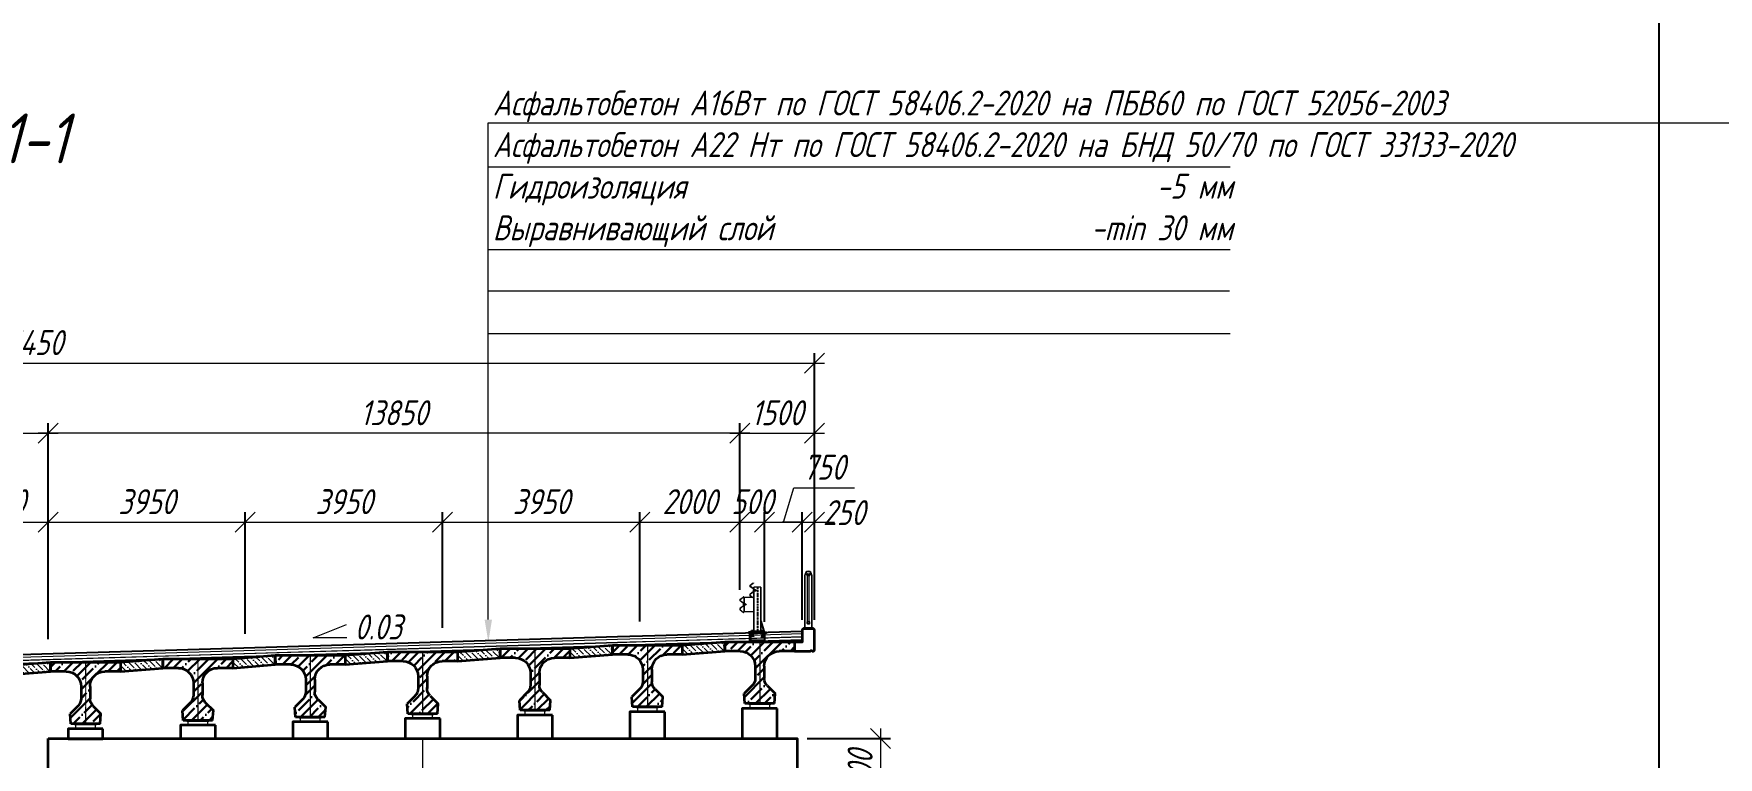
# Model space of a CAD drawing. Header units: millimetres. Extents: x 1864 to 10174863, y -4887456 to 5366151.
# Drawn here: x 7105352 to 7139085, y 38896 to 53390 of the extents above; entities that cross this region are included whole.
import ezdxf
from ezdxf import colors
from ezdxf.entities.mleader import LeaderData, LeaderLine
from ezdxf.math import Vec2, Vec3

# ---------------------------------------------------------------- set-up
doc = ezdxf.new("R2010")
doc.units = ezdxf.units.MM
for name, pattern in [('ACAD_ISO02W100', [15, 12, -3]), ('ACAD_ISO10W100', [18.5, 12, -3, 0.5, -3]), ('осевая', [2, 1.25, -0.25, 0.25, -0.25])]:
    doc.linetypes.add(name, pattern=pattern)
for name, color, linetype, lineweight in [('!!ТЕКСТ', 3, 'Continuous', 20), ('04_Невидимые', 3, 'Continuous', 13), ('1-Бетон', 106, 'Continuous', 35), ('1-Металл', 4, 'Continuous', 30), ('1-Тонкая', 5, 'Continuous', 20), ('1-Штриховка', 8, 'Continuous', 9), ('Б-Перила', 3, 'Continuous', 20), ('ИС_TXT', 4, 'Continuous', 18), ('ИС_Выноска', 3, 'Continuous', 18), ('ИС_Ось', 3, 'осевая', 18), ('ИС_Разм', 3, 'Continuous', 18), ('ИС_Размер', 3, 'Continuous', 18), ('ПП_сплошная', 7, 'Continuous', 30)]:
    doc.layers.add(name, color=color, linetype=linetype, lineweight=lineweight)
doc.layers.add('Красный поперечник', color=1, linetype='Continuous')
doc.styles.add('0', font='isocpeur.ttf', dxfattribs={"width": 0.8, "oblique": 15})
doc.styles.add('ISOCPEUR', font='isocpeur.ttf', dxfattribs={"width": 0.8, "oblique": 15, "height": 2.5})
doc.dimstyles.new('М200', dxfattribs={"dimscale": 200, "dimtxt": 2.5, "dimasz": 2, "dimexe": 1, "dimexo": 1, "dimgap": 0.8, "dimtad": 1, "dimdec": 0, "dimzin": 0, "dimdsep": 46, "dimtxsty": '0', "dimblk": 'OBLIQUE', "dimcen": 0.09, "dimdle": 1, "dimclrd": 256, "dimclre": 256, "dimclrt": 256, "dimadec": 4, "dimazin": 0, "dimtfac": 1, "dimtdec": 0, "dimtmove": 1, "dimatfit": 2, "dimfxl": 1, "dimtolj": 1, "dimtzin": 0, "dimlwd": -1, "dimarcsym": 0})

# ---------------------------------------------------------------- blocks, each defined once
blk = doc.blocks.new('БР09')
at = {"lineweight": 15}
for p, q in [((-783, 48), (-724, 91)), ((-722, -28), (-783, 15)), ((-780, 45), (-722, 88)), ((-720, -25), (-780, 18)), ((-709, -874), (-709, 6)), ((-569, 6), (-709, 6)), ((-702, -874), (-702, 6)), ((-576, 6), (-576, -874)), ((-569, 6), (-569, -874)), ((-985, -237), (-924, -193)), ((-924, -313), (-985, -270)), ((-982, -240), (-922, -196)), ((-922, -310), (-982, -267)), ((-911, -188), (-917, -189)), ((-910, -192), (-916, -193)), ((-915, -329), (-915, -359)), ((-911, -188), (-910, -192)), ((-709, -204), (-911, -204)), ((-911, -204), (-911, -484)), ((-907, -204), (-907, -484)), ((-722, -90), (-783, -133)), ((-783, -166), (-734, -202)), ((-720, -93), (-780, -136)), ((-780, -163), (-732, -199)), ((-713, -44), (-713, -74)), ((-699, -37), (-702, -37)), ((-702, -37), (-702, -81)), ((-702, -81), (-699, -81)), ((-699, -81), (-699, -37)), ((-684, -46), (-699, -46)), ((-688, -54), (-699, -54)), ((-688, -65), (-699, -65)), ((-684, -72), (-699, -72)), ((-684, -46), (-690, -46)), ((-684, -72), (-690, -72)), ((-683, -49), (-683, -69)), ((-683, -49), (-683, -69)), ((-675, -46), (-682, -46)), ((-675, -72), (-682, -72)), ((-674, -49), (-674, -69)), ((-662, -54), (-674, -54)), ((-662, -65), (-674, -65)), ((-662, -54), (-662, -65)), ((-924, -375), (-985, -418)), ((-985, -451), (-924, -496)), ((-922, -378), (-982, -421)), ((-982, -448), (-922, -492)), ((-917, -499), (-911, -500)), ((-916, -495), (-910, -496)), ((-911, -484), (-709, -484)), ((-911, -500), (-910, -496)), ((-755, -874), (-755, -864)), ((-723, -864), (-755, -864)), ((-755, -874), (-755, -864)), ((-729, -864), (-755, -864)), ((-739, -874), (-755, -874)), ((-723, -874), (-755, -874)), ((-746, -874), (-746, -864)), ((-746, -874), (-746, -864)), ((-746, -874), (-746, -864)), ((-746, -874), (-746, -864)), ((-732, -874), (-732, -864)), ((-732, -874), (-732, -864)), ((-732, -874), (-732, -864)), ((-732, -874), (-732, -864)), ((-732, -874), (-732, -864)), ((-732, -874), (-732, -864)), ((-732, -874), (-732, -864)), ((-732, -874), (-732, -864)), ((-732, -874), (-732, -864)), ((-732, -874), (-732, -864)), ((-725, -864), (-729, -864)), ((-723, -872), (-723, -864)), ((-723, -874), (-723, -866)), ((-723, -874), (-723, -866)), ((-723, -872), (-723, -866)), ((-723, -874), (-723, -866)), ((-723, -874), (-723, -866)), ((-555, -872), (-555, -864)), ((-555, -864), (-523, -864)), ((-555, -874), (-555, -866)), ((-555, -874), (-555, -866)), ((-555, -872), (-555, -866)), ((-555, -874), (-555, -866)), ((-555, -874), (-555, -866)), ((-555, -874), (-523, -874)), ((-553, -864), (-549, -864)), ((-549, -864), (-523, -864)), ((-546, -874), (-546, -864)), ((-546, -874), (-546, -864)), ((-546, -874), (-546, -864)), ((-546, -874), (-546, -864)), ((-546, -874), (-546, -864)), ((-546, -874), (-546, -864)), ((-546, -874), (-546, -864)), ((-546, -874), (-546, -864)), ((-546, -874), (-546, -864)), ((-546, -874), (-546, -864)), ((-539, -874), (-523, -874)), ((-532, -874), (-532, -864)), ((-532, -874), (-532, -864)), ((-532, -874), (-532, -864)), ((-532, -874), (-532, -864)), ((-523, -874), (-523, -864)), ((-523, -874), (-523, -864))]:
    blk.add_line(p, q, dxfattribs=at)
for p, q in [((-724, 91), (-722, 88)), ((-734, -202), (-732, -199))]:
    blk.add_line(p, q)
at = {"lineweight": 15, "ltscale": 5}
for p, q in [((-904, -322), (-907, -322)), ((-907, -322), (-907, -366)), ((-904, -366), (-904, -322)), ((-907, -366), (-904, -366))]:
    blk.add_line(p, q, dxfattribs=at)
at = {"color": 7, "lineweight": 15}
for p, q in [((-890, -331), (-904, -331)), ((-890, -331), (-895, -331)), ((-889, -334), (-889, -354)), ((-889, -334), (-889, -354)), ((-881, -331), (-888, -331)), ((-880, -334), (-880, -354)), ((-893, -339), (-904, -339)), ((-893, -350), (-904, -350)), ((-890, -357), (-904, -357)), ((-890, -357), (-895, -357)), ((-881, -357), (-888, -357)), ((-868, -339), (-880, -339)), ((-868, -350), (-880, -350)), ((-868, -339), (-868, -350))]:
    blk.add_line(p, q, dxfattribs=at)
at = {"linetype": 'Continuous'}
for p, q in [((-789, -1064), (-789, -914)), ((-779, -914), (-779, -1064)), ((-499, -914), (-499, -1064)), ((-489, -1064), (-489, -914)), ((-489, -1064), (-789, -1064))]:
    blk.add_line(p, q, dxfattribs=at)
at = {"color": 3, "linetype": 'ACAD_ISO02W100', "lineweight": 15, "ltscale": 2}
for p, q in [((-752, -894), (-752, -914)), ((-751, -914), (-751, -974)), ((-750, -894), (-750, -914)), ((-728, -894), (-728, -914)), ((-727, -914), (-727, -974)), ((-726, -894), (-726, -914)), ((-552, -894), (-552, -914)), ((-551, -914), (-551, -974)), ((-550, -894), (-550, -914)), ((-528, -894), (-528, -914)), ((-527, -914), (-527, -974)), ((-526, -894), (-526, -914))]:
    blk.add_line(p, q, dxfattribs=at)
at = {"linetype": 'ACAD_ISO10W100', "ltscale": 2.5}
for p, q in [((-739, -888), (-739, -986)), ((-539, -888), (-539, -986))]:
    blk.add_line(p, q, dxfattribs=at)
at = {"linetype": 'ACAD_ISO10W100', "ltscale": 3}
blk.add_lwpolyline([(-639, 6), (-639, -874)], dxfattribs=at)
at = {"color": 7, "lineweight": 15}
blk.add_lwpolyline([(-915, -329), (-918, -329, 0.414214), (-924, -335), (-924, -342), (-921, -342), (-921, -346), (-924, -346), (-924, -353, 0.414214), (-918, -359), (-915, -359), (-915, -329)], format="xyb", dxfattribs=at)
at = {"lineweight": 15}
blk.add_lwpolyline([(-713, -44), (-716, -44, 0.414214), (-722, -50), (-722, -57), (-719, -57), (-719, -61), (-722, -61), (-722, -68, 0.414214), (-716, -74), (-713, -74), (-713, -44)], format="xyb", dxfattribs=at)
at = {"linetype": 'Continuous'}
for points in [[(-639, -894), (-814, -894), (-814, -914), (-639, -914)], [(-639, -894), (-464, -894), (-464, -914), (-639, -914)]]:
    blk.add_lwpolyline(points, dxfattribs=at)
blk.add_lwpolyline([(-464, -914), (-814, -914), (-814, -894), (-464, -894)], close=True, dxfattribs=at)
at = {"lineweight": 15}
blk.add_lwpolyline([(-779, -894), (-499, -894), (-499, -874), (-779, -874)], close=True, dxfattribs=at)
at = {"color": 3, "linetype": 'ACAD_ISO02W100', "lineweight": 15, "ltscale": 2}
for points in [[(-764, -974), (-714, -974), (-714, -984), (-764, -984)], [(-753, -914), (-725, -914), (-725, -974), (-753, -974)], [(-514, -974), (-564, -974), (-564, -984), (-514, -984)], [(-525, -914), (-553, -914), (-553, -974), (-525, -974)]]:
    blk.add_lwpolyline(points, close=True, dxfattribs=at)
blk.add_lwpolyline([(-569, -676), (-509, -874)])
at = {"lineweight": 15}
for centre, radius, start, end in [((-772, 31), 20, 122.4532, 237.5468), ((-772, 31), 16, 122.4532, 237.5468), ((-974, -254), 20, 122.4532, 237.5468), ((-974, -254), 16, 122.4532, 237.5468), ((-913, -209), 20, 101.3099, 126.1874), ((-935, -330), 20, 0, 57.5468), ((-913, -209), 16, 101.3099, 126.1874), ((-935, -330), 24, 0, 57.5468), ((-772, -150), 20, 122.4532, 237.5468), ((-772, -150), 16, 122.4532, 237.5468), ((-733, -45), 20, 0, 57.5468), ((-733, -73), 20, 302.4532, 0), ((-733, -45), 24, 0, 57.5468), ((-733, -73), 24, 302.4532, 0), ((-913, -479), 20, 233.8126, 258.6901), ((-913, -479), 16, 233.8126, 258.6901), ((-753, -866), 2, 90, 180), ((-753, -872), 2, 180, 270), ((-748, -866), 2, 0, 90), ((-748, -872), 2, 270, 0), ((-744, -866), 2, 90, 180), ((-744, -872), 2, 180, 270), ((-734, -866), 2, 0, 90), ((-734, -872), 2, 270, 0), ((-730, -866), 2, 90, 180), ((-730, -872), 2, 180, 270), ((-725, -866), 2, 359.9996, 90), ((-725, -872), 2, 270, 0), ((-553, -866), 2, 90, 180.0004), ((-553, -872), 2, 180, 270), ((-548, -866), 2, 0, 90), ((-548, -872), 2, 270, 0), ((-544, -866), 2, 90, 180), ((-544, -872), 2, 180, 270), ((-534, -866), 2, 0, 90), ((-534, -872), 2, 270, 0), ((-530, -866), 2, 90, 180), ((-530, -872), 2, 180, 270), ((-525, -866), 2, 0, 90), ((-525, -872), 2, 270, 0)]:
    blk.add_arc(centre, radius, start, end, dxfattribs=at)
at = {"lineweight": 15, "ltscale": 0.2}
for centre, radius, start, end in [((-974, -435), 20, 122.4532, 237.5468), ((-974, -435), 16, 122.4532, 237.5468), ((-935, -358), 20, 302.4532, 0), ((-935, -358), 24, 302.4532, 0)]:
    blk.add_arc(centre, radius, start, end, dxfattribs=at)
at = {"color": 7, "lineweight": 15, "extrusion": (0, 0, -1)}
for centre, major_axis, start_param, end_param in [((-893, -334), (-3.23, 3.23), 2.356194, 3.926991), ((-893, -334), (-3.23, 3.23), 1.691386, 2.356194), ((-884, -334), (3.23, 3.23), 3.926991, 4.5918), ((-884, -334), (-3.23, 3.23), 3.926991, 5.497787), ((-884, -334), (3.23, 3.23), 0.785398, 2.356194), ((-884, -334), (-3.23, 3.23), 1.691386, 2.356194), ((-893, -343), (3.23, 3.23), -0.785398, 0.785398), ((-893, -345), (-3.23, 3.23), 2.356194, 3.926991), ((-893, -354), (3.23, 3.23), -0.785398, 0.785398), ((-893, -354), (3.23, 3.23), 0.785398, 1.450207), ((-884, -343), (3.23, 3.23), 3.926991, 5.497787), ((-884, -345), (-3.23, 3.23), 3.926991, 5.497787), ((-884, -354), (3.23, 3.23), 3.926991, 5.497787), ((-884, -354), (-3.23, 3.23), 4.832978, 5.497787), ((-884, -343), (-3.23, 3.23), 0.785398, 2.356194), ((-884, -345), (3.23, 3.23), 0.785398, 2.356194), ((-884, -354), (-3.23, 3.23), 0.785398, 2.356194), ((-884, -354), (3.23, 3.23), 0.785398, 1.450207)]:
    blk.add_ellipse(centre, major_axis=major_axis, ratio=1, start_param=start_param, end_param=end_param, dxfattribs=at)
at = {"lineweight": 15, "extrusion": (0, 0, -1)}
for centre, major_axis, start_param, end_param in [((-688, -49), (-3.23, 3.23), 2.356194, 3.926991), ((-688, -58), (3.23, 3.23), -0.785398, 0.785398), ((-688, -60), (-3.23, 3.23), 2.356194, 3.926991), ((-688, -69), (3.23, 3.23), -0.785398, 0.785398), ((-688, -49), (-3.23, 3.23), 1.691386, 2.356194), ((-688, -69), (3.23, 3.23), 0.785398, 1.450207), ((-679, -49), (3.23, 3.23), 3.926991, 4.5918), ((-679, -49), (-3.23, 3.23), 3.926991, 5.497787), ((-679, -58), (3.23, 3.23), 3.926991, 5.497787), ((-679, -60), (-3.23, 3.23), 3.926991, 5.497787), ((-679, -69), (3.23, 3.23), 3.926991, 5.497787), ((-679, -69), (-3.23, 3.23), 4.832978, 5.497787), ((-679, -49), (3.23, 3.23), 0.785398, 2.356194), ((-679, -58), (-3.23, 3.23), 0.785398, 2.356194), ((-679, -60), (3.23, 3.23), 0.785398, 2.356194), ((-679, -69), (-3.23, 3.23), 0.785398, 2.356194), ((-679, -49), (-3.23, 3.23), 1.691386, 2.356194), ((-679, -69), (3.23, 3.23), 0.785398, 1.450207)]:
    blk.add_ellipse(centre, major_axis=major_axis, ratio=1, start_param=start_param, end_param=end_param, dxfattribs=at)
blk = doc.blocks.new('_OBLIQUE')
at = {"color": 0, "linetype": 'ByBlock', "lineweight": -2}
blk.add_line((0.5, 0.5), (-0.5, -0.5), dxfattribs=at)
blk = doc.blocks.new('*D1112')
at = {"layer": 'Defpoints', "color": 0, "linetype": 'Continuous', "transparency": 16777216}
for p in [(7105640, 45387), (7100940, 40820), (7105640, 41061)]:
    blk.add_point(p, dxfattribs=at)
at = {"layer": 'ИС_Размер', "lineweight": -2, "transparency": 16777216}
for p, q in [((7100940, 41020), (7100940, 45587)), ((7105640, 41261), (7105640, 45587))]:
    blk.add_line(p, q, dxfattribs=at)
at = {"layer": 'ИС_Размер', "transparency": 16777216}
blk.add_line((7100740, 45387), (7105840, 45387), dxfattribs=at)
at = {"layer": 'ИС_Размер', "linetype": 'Continuous', "transparency": 16777216, "xscale": 400, "yscale": 400, "zscale": 400, "rotation": 180}
blk.add_blockref('_OBLIQUE', (7100940, 45387), dxfattribs=at)
at = {"layer": 'ИС_Размер', "linetype": 'Continuous', "transparency": 16777216, "xscale": 400, "yscale": 400, "zscale": 400}
blk.add_blockref('_OBLIQUE', (7105640, 45387), dxfattribs=at)
at = {"layer": 'ИС_Размер', "linetype": 'Continuous', "transparency": 16777216, "insert": (7103290, 45797), "char_height": 500, "attachment_point": 5, "style": '0'}
blk.add_mtext('\\A1;4700', dxfattribs=at)
blk = doc.blocks.new('*D1113')
at = {"layer": 'Defpoints', "color": 0, "transparency": 16777216}
for p in [(7105640, 43606), (7103640, 41604), (7105640, 41061)]:
    blk.add_point(p, dxfattribs=at)
at = {"layer": 'ИС_Размер', "transparency": 16777216}
blk.add_line((7103440, 43606), (7105840, 43606), dxfattribs=at)
at = {"layer": 'ИС_Размер', "lineweight": -2, "transparency": 16777216}
for p, q in [((7103640, 41804), (7103640, 43806)), ((7105640, 41261), (7105640, 43806))]:
    blk.add_line(p, q, dxfattribs=at)
at = {"layer": 'ИС_Размер', "transparency": 16777216, "xscale": 400, "yscale": 400, "zscale": 400, "rotation": 180}
blk.add_blockref('_OBLIQUE', (7103640, 43606), dxfattribs=at)
at = {"layer": 'ИС_Размер', "transparency": 16777216, "xscale": 400, "yscale": 400, "zscale": 400}
blk.add_blockref('_OBLIQUE', (7105640, 43606), dxfattribs=at)
at = {"layer": 'ИС_Размер', "transparency": 16777216, "insert": (7104640, 44016), "char_height": 500, "attachment_point": 5, "style": '0'}
blk.add_mtext('\\A1;2000', dxfattribs=at)
blk = doc.blocks.new('*D1114')
at = {"layer": 'Defpoints', "color": 0, "linetype": 'Continuous', "transparency": 16777216}
for p in [(7109590, 43606), (7109590, 41167), (7105640, 41061)]:
    blk.add_point(p, dxfattribs=at)
at = {"layer": 'ИС_Размер', "transparency": 16777216}
blk.add_line((7105440, 43606), (7109790, 43606), dxfattribs=at)
at = {"layer": 'ИС_Размер', "lineweight": -2, "transparency": 16777216}
for p, q in [((7105640, 41261), (7105640, 43806)), ((7109590, 41367), (7109590, 43806))]:
    blk.add_line(p, q, dxfattribs=at)
at = {"layer": 'ИС_Размер', "linetype": 'Continuous', "transparency": 16777216, "xscale": 400, "yscale": 400, "zscale": 400, "rotation": 180}
blk.add_blockref('_OBLIQUE', (7105640, 43606), dxfattribs=at)
at = {"layer": 'ИС_Размер', "linetype": 'Continuous', "transparency": 16777216, "xscale": 400, "yscale": 400, "zscale": 400}
blk.add_blockref('_OBLIQUE', (7109590, 43606), dxfattribs=at)
at = {"layer": 'ИС_Размер', "linetype": 'Continuous', "transparency": 16777216, "insert": (7107615, 44016), "char_height": 500, "attachment_point": 5, "style": '0'}
blk.add_mtext('\\A1;3950', dxfattribs=at)
blk = doc.blocks.new('*D1115')
at = {"layer": 'Defpoints', "color": 0, "linetype": 'Continuous', "transparency": 16777216}
for p in [(7113540, 43606), (7109590, 41167), (7113540, 41290)]:
    blk.add_point(p, dxfattribs=at)
at = {"layer": 'ИС_Размер', "transparency": 16777216}
blk.add_line((7109390, 43606), (7113740, 43606), dxfattribs=at)
at = {"layer": 'ИС_Размер', "lineweight": -2, "transparency": 16777216}
for p, q in [((7109590, 41367), (7109590, 43806)), ((7113540, 41490), (7113540, 43806))]:
    blk.add_line(p, q, dxfattribs=at)
at = {"layer": 'ИС_Размер', "linetype": 'Continuous', "transparency": 16777216, "xscale": 400, "yscale": 400, "zscale": 400, "rotation": 180}
blk.add_blockref('_OBLIQUE', (7109590, 43606), dxfattribs=at)
at = {"layer": 'ИС_Размер', "linetype": 'Continuous', "transparency": 16777216, "xscale": 400, "yscale": 400, "zscale": 400}
blk.add_blockref('_OBLIQUE', (7113540, 43606), dxfattribs=at)
at = {"layer": 'ИС_Размер', "linetype": 'Continuous', "transparency": 16777216, "insert": (7111565, 44016), "char_height": 500, "attachment_point": 5, "style": '0'}
blk.add_mtext('\\A1;3950', dxfattribs=at)
blk = doc.blocks.new('*D1116')
at = {"layer": 'Defpoints', "color": 0, "linetype": 'Continuous', "transparency": 16777216}
for p in [(7119490, 43606), (7119490, 42049), (7117490, 41417)]:
    blk.add_point(p, dxfattribs=at)
at = {"layer": 'ИС_Размер', "transparency": 16777216}
blk.add_line((7117290, 43606), (7119690, 43606), dxfattribs=at)
at = {"layer": 'ИС_Размер', "lineweight": -2, "transparency": 16777216}
for p, q in [((7117490, 41617), (7117490, 43806)), ((7119490, 42249), (7119490, 43806))]:
    blk.add_line(p, q, dxfattribs=at)
at = {"layer": 'ИС_Размер', "linetype": 'Continuous', "transparency": 16777216, "xscale": 400, "yscale": 400, "zscale": 400, "rotation": 180}
blk.add_blockref('_OBLIQUE', (7117490, 43606), dxfattribs=at)
at = {"layer": 'ИС_Размер', "linetype": 'Continuous', "transparency": 16777216, "xscale": 400, "yscale": 400, "zscale": 400}
blk.add_blockref('_OBLIQUE', (7119490, 43606), dxfattribs=at)
at = {"layer": 'ИС_Размер', "linetype": 'Continuous', "transparency": 16777216, "insert": (7118490, 44016), "char_height": 500, "attachment_point": 5, "style": '0'}
blk.add_mtext('\\A1;2000', dxfattribs=at)
blk = doc.blocks.new('*D1117')
at = {"layer": 'Defpoints', "color": 0, "transparency": 16777216}
for p in [(7120990, 43606), (7120740, 41452), (7120990, 41452)]:
    blk.add_point(p, dxfattribs=at)
at = {"layer": 'ИС_Размер', "transparency": 16777216}
for p, q in [((7120740, 43606), (7120340, 43606)), ((7120740, 43606), (7120990, 43606)), ((7120990, 43606), (7121390, 43606))]:
    blk.add_line(p, q, dxfattribs=at)
at = {"layer": 'ИС_Размер', "lineweight": -2, "transparency": 16777216}
for p, q in [((7120740, 41652), (7120740, 43806)), ((7120990, 41652), (7120990, 43806))]:
    blk.add_line(p, q, dxfattribs=at)
at = {"layer": 'ИС_Размер', "transparency": 16777216, "xscale": 400, "yscale": 400, "zscale": 400}
blk.add_blockref('_OBLIQUE', (7120740, 43606), dxfattribs=at)
at = {"layer": 'ИС_Размер', "transparency": 16777216, "xscale": 400, "yscale": 400, "zscale": 400, "rotation": 180}
blk.add_blockref('_OBLIQUE', (7120990, 43606), dxfattribs=at)
at = {"layer": 'ИС_Размер', "transparency": 16777216, "insert": (7121577, 43797), "char_height": 500, "attachment_point": 5, "style": '0'}
blk.add_mtext('\\A1;250', dxfattribs=at)
blk = doc.blocks.new('*D1118')
at = {"layer": 'Defpoints', "color": 0, "transparency": 16777216}
for p in [(7119989, 43606), (7119490, 42049), (7119989, 41409)]:
    blk.add_point(p, dxfattribs=at)
at = {"layer": 'ИС_Размер', "transparency": 16777216}
blk.add_line((7119290, 43606), (7120189, 43606), dxfattribs=at)
at = {"layer": 'ИС_Размер', "lineweight": -2, "transparency": 16777216}
for p, q in [((7119490, 42249), (7119490, 43806)), ((7119989, 41609), (7119989, 43806))]:
    blk.add_line(p, q, dxfattribs=at)
at = {"layer": 'ИС_Размер', "transparency": 16777216, "xscale": 400, "yscale": 400, "zscale": 400, "rotation": 180}
blk.add_blockref('_OBLIQUE', (7119490, 43606), dxfattribs=at)
at = {"layer": 'ИС_Размер', "transparency": 16777216, "xscale": 400, "yscale": 400, "zscale": 400}
blk.add_blockref('_OBLIQUE', (7119989, 43606), dxfattribs=at)
at = {"layer": 'ИС_Размер', "transparency": 16777216, "insert": (7119740, 44016), "char_height": 500, "attachment_point": 5, "style": '0'}
blk.add_mtext('\\A1;500', dxfattribs=at)
blk = doc.blocks.new('*D1119')
at = {"layer": 'Defpoints', "color": 0, "transparency": 16777216}
for p in [(7120740, 43606), (7119989, 41409), (7120740, 41452)]:
    blk.add_point(p, dxfattribs=at)
at = {"layer": 'ИС_Размер', "transparency": 16777216}
for p, q in [((7120365, 43606), (7120572, 44296)), ((7120572, 44296), (7121786, 44296)), ((7119789, 43606), (7120940, 43606))]:
    blk.add_line(p, q, dxfattribs=at)
at = {"layer": 'ИС_Размер', "lineweight": -2, "transparency": 16777216}
for p, q in [((7119989, 41609), (7119989, 43806)), ((7120740, 41652), (7120740, 43806))]:
    blk.add_line(p, q, dxfattribs=at)
at = {"layer": 'ИС_Размер', "transparency": 16777216, "xscale": 400, "yscale": 400, "zscale": 400, "rotation": 180}
blk.add_blockref('_OBLIQUE', (7119989, 43606), dxfattribs=at)
at = {"layer": 'ИС_Размер', "transparency": 16777216, "xscale": 400, "yscale": 400, "zscale": 400}
blk.add_blockref('_OBLIQUE', (7120740, 43606), dxfattribs=at)
at = {"layer": 'ИС_Размер', "transparency": 16777216, "insert": (7121179, 44706), "char_height": 500, "attachment_point": 5, "style": '0'}
blk.add_mtext('\\A1;750', dxfattribs=at)
blk = doc.blocks.new('*D1120')
at = {"layer": 'Defpoints', "color": 0, "linetype": 'Continuous', "transparency": 16777216}
for p in [(7120990, 46793), (7089540, 41553), (7120990, 41452)]:
    blk.add_point(p, dxfattribs=at)
at = {"layer": 'ИС_Размер', "lineweight": -2, "transparency": 16777216}
for p, q in [((7089540, 41753), (7089540, 46993)), ((7120990, 41652), (7120990, 46993))]:
    blk.add_line(p, q, dxfattribs=at)
at = {"layer": 'ИС_Размер', "transparency": 16777216}
blk.add_line((7089340, 46793), (7121190, 46793), dxfattribs=at)
at = {"layer": 'ИС_Размер', "linetype": 'Continuous', "transparency": 16777216, "xscale": 400, "yscale": 400, "zscale": 400, "rotation": 180}
blk.add_blockref('_OBLIQUE', (7089540, 46793), dxfattribs=at)
at = {"layer": 'ИС_Размер', "linetype": 'Continuous', "transparency": 16777216, "xscale": 400, "yscale": 400, "zscale": 400}
blk.add_blockref('_OBLIQUE', (7120990, 46793), dxfattribs=at)
at = {"layer": 'ИС_Размер', "linetype": 'Continuous', "transparency": 16777216, "insert": (7105265, 47203), "char_height": 500, "attachment_point": 5, "style": '0'}
blk.add_mtext('\\A1;31450', dxfattribs=at)
blk = doc.blocks.new('*D1121')
at = {"layer": 'Defpoints', "color": 0, "linetype": 'Continuous', "transparency": 16777216}
for p in [(7105640, 45387), (7119490, 42049), (7105640, 41061)]:
    blk.add_point(p, dxfattribs=at)
at = {"layer": 'ИС_Размер', "lineweight": -2, "transparency": 16777216}
for p, q in [((7105640, 41261), (7105640, 45587)), ((7119490, 42249), (7119490, 45587))]:
    blk.add_line(p, q, dxfattribs=at)
at = {"layer": 'ИС_Размер', "transparency": 16777216}
blk.add_line((7119690, 45387), (7105440, 45387), dxfattribs=at)
at = {"layer": 'ИС_Размер', "linetype": 'Continuous', "transparency": 16777216, "xscale": 400, "yscale": 400, "zscale": 400, "rotation": 180}
blk.add_blockref('_OBLIQUE', (7105640, 45387), dxfattribs=at)
at = {"layer": 'ИС_Размер', "linetype": 'Continuous', "transparency": 16777216, "xscale": 400, "yscale": 400, "zscale": 400}
blk.add_blockref('_OBLIQUE', (7119490, 45387), dxfattribs=at)
at = {"layer": 'ИС_Размер', "linetype": 'Continuous', "transparency": 16777216, "insert": (7112565, 45797), "char_height": 500, "attachment_point": 5, "style": '0'}
blk.add_mtext('\\A1;13850', dxfattribs=at)
blk = doc.blocks.new('ПО')
at = {"layer": '1-Металл'}
blk.add_lwpolyline([(100, 0), (100, 10), (-100, 10), (-100, 0)], close=True, dxfattribs=at)
at = {"layer": 'Б-Перила'}
for p, q in [((-70, 10), (-70, 1080)), ((-62, 10), (-62, 1080)), ((-30, 1070), (-30, 1090)), ((-25, 1070), (-25, 1090)), ((-20, 1100), (20, 1100)), ((-20, 1095), (20, 1095)), ((20, 1065), (-20, 1065)), ((20, 1060), (-20, 1060)), ((-19, 138), (-19, 1060)), ((19, 138), (19, 1060)), ((25, 1090), (25, 1070)), ((30, 1090), (30, 1070)), ((62, 1080), (62, 10)), ((70, 1080), (70, 10)), ((-30, 128), (-30, 108)), ((-25, 128), (-25, 108)), ((20, 138), (-20, 138)), ((20, 133), (-20, 133)), ((-20, 103), (20, 103)), ((-20, 98), (20, 98)), ((-19, 138), (19, 138)), ((25, 108), (25, 128)), ((30, 108), (30, 128))]:
    blk.add_line(p, q, dxfattribs=at)
for centre, radius, start, end in [((0, 1080), 70, 90, 180), ((0, 1080), 62, 90, 180), ((-20, 1090), 10, 90, 180), ((-20, 1070), 10, 180, 270), ((-20, 1090), 5, 90, 180), ((-20, 1070), 5, 180, 270), ((0, 1080), 70, 360, 90), ((0, 1080), 62, 0, 90), ((20, 1090), 10, 0, 90), ((20, 1090), 5, 0, 90), ((20, 1070), 10, 270, 0), ((20, 1070), 5, 270, 0), ((-20, 128), 10, 90, 180), ((-20, 108), 10, 180, 270), ((-20, 128), 5, 90, 180), ((-20, 108), 5, 180, 270), ((20, 128), 10, 0, 90), ((20, 128), 5, 0, 90), ((20, 108), 10, 270, 0), ((20, 108), 5, 270, 0)]:
    blk.add_arc(centre, radius, start, end, dxfattribs=at)
blk = doc.blocks.new('*D1131')
at = {"layer": 'Defpoints', "color": 0, "linetype": 'Continuous', "transparency": 16777216}
for p in [(7117490, 43606), (7113540, 41290), (7117490, 41417)]:
    blk.add_point(p, dxfattribs=at)
at = {"layer": 'ИС_Размер', "transparency": 16777216}
blk.add_line((7113340, 43606), (7117690, 43606), dxfattribs=at)
at = {"layer": 'ИС_Размер', "lineweight": -2, "transparency": 16777216}
for p, q in [((7113540, 41490), (7113540, 43806)), ((7117490, 41617), (7117490, 43806))]:
    blk.add_line(p, q, dxfattribs=at)
at = {"layer": 'ИС_Размер', "linetype": 'Continuous', "transparency": 16777216, "xscale": 400, "yscale": 400, "zscale": 400, "rotation": 180}
blk.add_blockref('_OBLIQUE', (7113540, 43606), dxfattribs=at)
at = {"layer": 'ИС_Размер', "linetype": 'Continuous', "transparency": 16777216, "xscale": 400, "yscale": 400, "zscale": 400}
blk.add_blockref('_OBLIQUE', (7117490, 43606), dxfattribs=at)
at = {"layer": 'ИС_Размер', "linetype": 'Continuous', "transparency": 16777216, "insert": (7115515, 44016), "char_height": 500, "attachment_point": 5, "style": '0'}
blk.add_mtext('\\A1;3950', dxfattribs=at)
blk = doc.blocks.new('*D1187')
at = {"layer": 'Defpoints', "color": 0, "linetype": 'Continuous', "transparency": 16777216}
for p in [(7120640, 39272, 5778), (7118739, 37772, 5778), (7122311, 37772)]:
    blk.add_point(p, dxfattribs=at)
at = {"layer": 'ИС_Размер', "transparency": 16777216}
blk.add_line((7122311, 39472), (7122311, 37572), dxfattribs=at)
at = {"layer": 'ИС_Размер', "lineweight": -2, "transparency": 16777216}
for p, q in [((7120840, 39272), (7122511, 39272)), ((7118939, 37772), (7122511, 37772))]:
    blk.add_line(p, q, dxfattribs=at)
at = {"layer": 'ИС_Размер', "linetype": 'Continuous', "transparency": 16777216, "xscale": 400, "yscale": 400, "zscale": 400}
for p, rotation in [((7122311, 39272), 90), ((7122311, 37772), 270)]:
    blk.add_blockref('_OBLIQUE', p, dxfattribs=dict(at, rotation=rotation))
at = {"layer": 'ИС_Размер', "linetype": 'Continuous', "transparency": 16777216, "insert": (7121901, 38522), "char_height": 500, "attachment_point": 5, "rotation": 90, "style": '0'}
blk.add_mtext('\\A1;1500', dxfattribs=at)
blk = doc.blocks.new('*D1139')
at = {"layer": 'Defpoints', "color": 0, "linetype": 'Continuous', "transparency": 16777216}
for p in [(7120990, 45387), (7119490, 43606, 5778), (7120990, 43606, 5778)]:
    blk.add_point(p, dxfattribs=at)
at = {"layer": 'ИС_Размер', "lineweight": -2, "transparency": 16777216}
for p, q in [((7119490, 43806), (7119490, 45587)), ((7120990, 43806), (7120990, 45587))]:
    blk.add_line(p, q, dxfattribs=at)
at = {"layer": 'ИС_Размер', "transparency": 16777216}
blk.add_line((7119290, 45387), (7121190, 45387), dxfattribs=at)
at = {"layer": 'ИС_Размер', "linetype": 'Continuous', "transparency": 16777216, "xscale": 400, "yscale": 400, "zscale": 400, "rotation": 180}
blk.add_blockref('_OBLIQUE', (7119490, 45387), dxfattribs=at)
at = {"layer": 'ИС_Размер', "linetype": 'Continuous', "transparency": 16777216, "xscale": 400, "yscale": 400, "zscale": 400}
blk.add_blockref('_OBLIQUE', (7120990, 45387), dxfattribs=at)
at = {"layer": 'ИС_Размер', "linetype": 'Continuous', "transparency": 16777216, "insert": (7120240, 45797), "char_height": 500, "attachment_point": 5, "style": '0'}
blk.add_mtext('\\A1;1500', dxfattribs=at)
blk = doc.blocks.new('Б24 многофункц')
at = {"layer": 'ПП_сплошная', "ltscale": 100, "true_color": 0x808080}
h = blk.add_hatch(dxfattribs=at)
h.set_pattern_fill('ANSI35', color=8, scale=1000, angle=90, style=0)
h.set_pattern_definition([(135, (-1338186.6, -105300.83), (-176.776695, -176.776695), []), (135, (-1338186.6, -105124.05), (-176.776695, -176.776695), [312.5, -62.5, 0, -62.5])])
h.paths.add_polyline_path([(0, 0), (-700, 0), (-700, -180), (-390, -180, -0.414214), (-90, -480), (-90, -727, -0.198912), (-149, -869), (-310, -1030), (-295, -1230), (0, -1230)])
h.paths.add_polyline_path([(0, 0), (0, -1230), (295, -1230), (310, -1030), (149, -869, -0.198912), (90, -727), (90, -480, -0.414214), (390, -180), (700, -180), (700, 0)])
at = {"layer": '1-Бетон'}
for p, q in [((-700, 0), (700, 0)), ((-700, 0), (-700, -180)), ((700, 0), (700, -180)), ((-700, -180), (-390, -180)), ((390, -180), (700, -180)), ((-90, -480), (-90, -727)), ((90, -480), (90, -727)), ((-149, -869), (-310, -1030)), ((149, -869), (310, -1030)), ((-295, -1230), (-310, -1030)), ((-295, -1230), (295, -1230)), ((295, -1230), (310, -1030))]:
    blk.add_line(p, q, dxfattribs=at)
for centre, radius, start, end in [((-390, -480), 300, 0, 90), ((390, -480), 300, 90, 180), ((-290, -727), 200, 315, 0), ((290, -727), 200, 180, 225)]:
    blk.add_arc(centre, radius, start, end, dxfattribs=at)
at = {"layer": 'ИС_Ось', "ltscale": 10}
blk.add_lwpolyline([(0, 0), (0, -1230)], dxfattribs=at)

msp = doc.modelspace()

# ---------------------------------------------------------------- hatches: boundary and pattern name
at = {"layer": '1-Штриховка'}
h = msp.add_hatch(dxfattribs=at)
h.set_pattern_fill('ANSI36', color=256, scale=25, angle=90, style=0)
h.set_pattern_definition([(135, (1389867.634, -5210950.3), (-154.3481521, 42.0949506), [198.4375, -39.6875, 0, -39.6875])])
h.paths.add_polyline_path([(7119190, 41201.8), (7118340, 41134.3), (7118340, 40954.3), (7119190, 41021.8)])
h = msp.add_hatch(dxfattribs=at)
h.set_pattern_fill('ANSI36', color=256, scale=25, angle=90, style=0)
h.set_pattern_definition([(135, (1378617.634, -5211287.8), (-154.3481521, 42.0949506), [198.4375, -39.6875, 0, -39.6875])])
h.paths.add_polyline_path([(7107940, 40864.3), (7107090, 40796.8), (7107090, 40616.8), (7107940, 40684.3)])
h = msp.add_hatch(dxfattribs=at)
h.set_pattern_fill('ANSI36', color=256, scale=25, angle=90, style=0)
h.set_pattern_definition([(135, (1380867.634, -5211220.3), (-154.3481521, 42.0949506), [198.4375, -39.6875, 0, -39.6875])])
h.paths.add_polyline_path([(7110190, 40931.8), (7109340, 40864.3), (7109340, 40684.3), (7110190, 40751.8)])
h = msp.add_hatch(dxfattribs=at)
h.set_pattern_fill('ANSI36', color=256, scale=25, angle=90, style=0)
h.set_pattern_definition([(135, (1383117.634, -5211152.8), (-154.3481521, 42.0949506), [198.4375, -39.6875, 0, -39.6875])])
h.paths.add_polyline_path([(7112440, 40999.3), (7111590, 40931.8), (7111590, 40751.8), (7112440, 40819.3)])
h = msp.add_hatch(dxfattribs=at)
h.set_pattern_fill('ANSI36', color=256, scale=25, angle=90, style=0)
h.set_pattern_definition([(135, (1385367.634, -5211085.3), (-154.3481521, 42.0949506), [198.4375, -39.6875, 0, -39.6875])])
h.paths.add_polyline_path([(7114690, 41066.8), (7113840, 40999.3), (7113840, 40819.3), (7114690, 40886.8)])
h = msp.add_hatch(dxfattribs=at)
h.set_pattern_fill('ANSI36', color=256, scale=25, angle=90, style=0)
h.set_pattern_definition([(135, (1387617.634, -5211017.8), (-154.3481521, 42.0949506), [198.4375, -39.6875, 0, -39.6875])])
h.paths.add_polyline_path([(7116940, 41134.3), (7116090, 41066.8), (7116090, 40886.8), (7116940, 40954.3)])
h = msp.add_hatch(dxfattribs=at)
h.set_pattern_fill('ANSI36', color=256, scale=25, angle=90, style=0)
h.set_pattern_definition([(135, (1376367.634, -5211355.3), (-154.3481521, 42.0949506), [198.4375, -39.6875, 0, -39.6875])])
h.paths.add_polyline_path([(7105690, 40796.8), (7104840, 40729.3), (7104840, 40549.3), (7105690, 40616.8)])

# ---------------------------------------------------------------- linework, layer by layer
at = {"layer": '04_Невидимые', "elevation": 5778.2}
for points in [[(7115610, 39816.8), (7115170, 39816.8), (7115170, 39836.8), (7115610, 39836.8)], [(7117860, 39884.3), (7117420, 39884.3), (7117420, 39904.3), (7117860, 39904.3)], [(7120110, 39951.8), (7119670, 39951.8), (7119670, 39971.8), (7120110, 39971.8)], [(7106610, 39546.8), (7106170, 39546.8), (7106170, 39566.8), (7106610, 39566.8)], [(7108860, 39614.3), (7108420, 39614.3), (7108420, 39634.3), (7108860, 39634.3)], [(7111110, 39681.8), (7110670, 39681.8), (7110670, 39701.8), (7111110, 39701.8)], [(7113360, 39749.3), (7112920, 39749.3), (7112920, 39769.3), (7113360, 39769.3)]]:
    msp.add_lwpolyline(points, close=True, dxfattribs=at)
at = {"layer": '1-Бетон', "elevation": 5778.2}
for points in [[(7118340, 40954.3), (7119190, 41021.8), (7119190, 41201.8), (7118340, 41134.3)], [(7107090, 40616.8), (7107940, 40684.3), (7107940, 40864.3), (7107090, 40796.8)], [(7109340, 40684.3), (7110190, 40751.8), (7110190, 40931.8), (7109340, 40864.3)], [(7111590, 40751.8), (7112440, 40819.3), (7112440, 40999.3), (7111590, 40931.8)], [(7113840, 40819.3), (7114690, 40886.8), (7114690, 41066.8), (7113840, 40999.3)], [(7116090, 40886.8), (7116940, 40954.3), (7116940, 41134.3), (7116090, 41066.8)], [(7104840, 40549.3), (7105690, 40616.8), (7105690, 40796.8), (7104840, 40729.3)], [(7117990, 39806.3), (7117290, 39806.3), (7117290, 39272.3), (7117990, 39272.3)], [(7120240, 39873.8), (7119540, 39873.8), (7119540, 39272.3), (7120240, 39272.3)], [(7106740, 39468.8), (7106040, 39468.8), (7106040, 39268.8), (7106740, 39268.8)], [(7108990, 39536.3), (7108290, 39536.3), (7108290, 39272.3), (7108990, 39272.3)], [(7111240, 39603.8), (7110540, 39603.8), (7110540, 39272.3), (7111240, 39272.3)], [(7113490, 39671.3), (7112790, 39671.3), (7112789.6, 39272.3), (7113489.6, 39272.3)], [(7115740, 39738.8), (7115040, 39738.8), (7115040, 39272.3), (7115740, 39272.3)]]:
    msp.add_lwpolyline(points, close=True, dxfattribs=at)
msp.add_lwpolyline([(7120590, 41021.8), (7120909.6, 41021.8, -1), (7120939.6, 41021.8), (7120969.9, 41021.8), (7120989.9, 41041.8), (7120989.9, 41451.8), (7120969.9, 41471.8), (7120759.9, 41471.8), (7120739.9, 41451.7), (7120739.9, 41201.8), (7120590, 41201.8)], format="xyb", dxfattribs=at)
msp.add_lwpolyline([(7105639.9, 39272.3), (7120639.7, 39272.3), (7120639.6, 38522.3), (7118739.4, 37772.3), (7107539.6, 37772.3), (7105639.7, 38522.3), (7105639.9, 39272.3)], dxfattribs=at)
at = {"layer": '1-Тонкая', "elevation": 5778.2}
for points in [[(7089789.8, 40425.3), (7091740.2, 40503.3), (7092490.2, 40525.8), (7096440.2, 40644.3), (7101390.2, 40792.8), (7103290.2, 40849.8), (7104390.2, 40882.8), (7109340.2, 41031.3), (7113290.2, 41149.8), (7117040.2, 41262.3), (7117790.2, 41284.8), (7120739.9, 41373.3)], [(7089789.8, 40365.3), (7091740.2, 40443.3), (7092490.2, 40465.8), (7096440.2, 40584.3), (7101390.2, 40732.8), (7103290.2, 40789.8), (7104390.2, 40822.8), (7109340.2, 40971.3), (7113290.2, 41089.8), (7117040.2, 41202.3), (7117790.2, 41224.8), (7120739.9, 41313.3)], [(7089789.8, 40360.3), (7091740.2, 40438.3), (7092490.2, 40460.8), (7096440.2, 40579.3), (7101390.2, 40727.8), (7103290.2, 40784.8), (7104390.2, 40817.8), (7109340.2, 40966.3), (7113290.2, 41084.8), (7117040.2, 41197.3), (7117790.2, 41219.8), (7120739.9, 41308.3)]]:
    msp.add_lwpolyline(points, dxfattribs=at)
at = {"layer": 'Defpoints', "color": 252, "true_color": 0x939598, "elevation": 5778.2}
msp.add_lwpolyline([(7089789.8, 40300.3), (7091740.2, 40378.3), (7092490.2, 40400.8), (7096440.2, 40519.3), (7101390.2, 40667.8), (7103290.2, 40724.8), (7104390.2, 40757.8), (7109340.2, 40906.3), (7113290.2, 41024.8), (7117040.2, 41137.3), (7117790.2, 41159.8), (7120739.9, 41248.3)], dxfattribs=at)
at = {"layer": 'ИС_TXT', "color": 3, "ltscale": 500, "elevation": 5778.2}
msp.add_lwpolyline([(7111624.9, 41287.9), (7110947.2, 41287.9), (7111618.4, 41558.7)], dxfattribs=at)
at = {"layer": 'ИС_Выноска'}
for p, q in [((7114455.9, 50725.3, 5778.2), (7129308.2, 50725.3, 5778.2)), ((7114455.9, 49069.9, 5778.2), (7129308.2, 49069.9, 5778.2)), ((7114455.9, 48237.8, 5778.2), (7129297, 48237.8, 5778.2)), ((7114455.9, 47387.2, 5778.2), (7129308.2, 47387.2, 5778.2)), ((7114455.9, 47384.7, 5778.2), (7129297, 47384.7, 5778.2))]:
    msp.add_line(p, q, dxfattribs=at)
at = {"layer": 'ИС_Ось', "ltscale": 500, "elevation": 5778.2, "flags": 128}
msp.add_lwpolyline([(7113139.6, 39272.3), (7113139.6, 23272.2)], dxfattribs=at)
at = {"layer": 'ИС_Размер', "elevation": 5778.2}
for points in [[(7115590, 39816.8), (7115190, 39816.8), (7115190, 39738.8), (7115590, 39738.8), (7115590, 39816.8)], [(7117840, 39884.3), (7117440, 39884.3), (7117440, 39806.3), (7117840, 39806.3), (7117840, 39884.3)], [(7120090, 39951.8), (7119690, 39951.8), (7119690, 39873.8), (7120090, 39873.8), (7120090, 39951.8)], [(7106590, 39546.8), (7106190, 39546.8), (7106190, 39468.8), (7106590, 39468.8), (7106590, 39546.8)], [(7108840, 39614.3), (7108440, 39614.3), (7108440, 39536.3), (7108840, 39536.3), (7108840, 39614.3)], [(7111090, 39681.8), (7110690, 39681.8), (7110690, 39603.8), (7111090, 39603.8), (7111090, 39681.8)], [(7113340, 39749.3), (7112940, 39749.3), (7112940, 39671.3), (7113340, 39671.3), (7113340, 39749.3)]]:
    msp.add_lwpolyline(points, dxfattribs=at)
at = {"layer": 'Красный поперечник', "elevation": 5778.2}
msp.add_lwpolyline([(7089789.8, 40475.3), (7091740.2, 40553.3), (7092490.2, 40575.8), (7096440.2, 40694.3), (7101390.2, 40842.8), (7103290.2, 40899.8), (7104390.2, 40932.8), (7109340.2, 41081.3), (7113290.2, 41199.8), (7117040.2, 41312.3), (7117790.2, 41334.8), (7120739.9, 41423.3)], dxfattribs=at)

# ---------------------------------------------------------------- block references
msp.add_blockref('БР09', (7120483.7, 42298.2, 5778.2))
at = {"layer": 'ИС_Размер', "linetype": 'Continuous'}
msp.add_blockref('ПО', (7120864.4, 41471.8, 5778.2), dxfattribs=at)
at = {"layer": 'ИС_Размер', "xscale": -1}
for p in [(7119890, 41201.8, 5778.2), (7108640, 40864.3, 5778.2), (7110890, 40931.8, 5778.2), (7113140, 40999.3, 5778.2), (7115390, 41066.8, 5778.2), (7117640, 41134.3, 5778.2), (7106390, 40796.8, 5778.2)]:
    msp.add_blockref('Б24 многофункц', p, dxfattribs=at)

# ---------------------------------------------------------------- texts
at = {"layer": '!!ТЕКСТ', "color": 1, "insert": (7105360.2, 51292.4), "char_height": 1000, "width": 6242.408, "attachment_point": 5, "style": 'ISOCPEUR', "bg_fill": 2}
msp.add_mtext('1-1 ', dxfattribs=at)
at = {"layer": 'ИС_Разм', "color": 3, "ltscale": 0.4, "insert": (7112252, 41506.4, 5778.2), "char_height": 500, "attachment_point": 5, "style": 'ISOCPEUR'}
msp.add_mtext('0.03', dxfattribs=at)

# ---------------------------------------------------------------- dimensions: what is measured, and where the dimension line sits
at = {"layer": 'ИС_Размер', "linetype": 'Continuous'}
for base, p1, p2, picture, middle in [((7120989.9, 46792.7, 5778.2), (7089540.1, 41552.8, 5778.2), (7120989.9, 41451.8, 5778.2), '*D1120', (7105265, 47202.7, 5778.2)), ((7105639.8, 45387.2, 5778.2), (7100939.8, 40819.5, 5778.2), (7105639.8, 41060.6, 5778.2), '*D1112', (7103289.8, 45797.2, 5778.2)), ((7105639.8, 45387.2, 5778.2), (7119489.8, 42049.3, 5778.2), (7105639.8, 41060.6, 5778.2), '*D1121', (7112564.8, 45797.2, 5778.2)), ((7120989.9, 45387.2), (7119489.8, 43606.3, 5778.2), (7120989.9, 43606.3, 5778.2), '*D1139', (7120239.8, 45797.2)), ((7109589.8, 43606.3, 5778.2), (7105639.8, 41060.6, 5778.2), (7109589.8, 41166.6, 5778.2), '*D1114', (7107614.8, 44016.3, 5778.2)), ((7113539.8, 43606.3, 5778.2), (7109589.8, 41166.6, 5778.2), (7113539.8, 41290, 5778.2), '*D1115', (7111564.8, 44016.3, 5778.2)), ((7117489.8, 43606.3, 5778.2), (7113539.8, 41290, 5778.2), (7117489.8, 41416.6, 5778.2), '*D1131', (7115514.8, 44016.3, 5778.2)), ((7119489.8, 43606.3, 5778.2), (7117489.8, 41416.6, 5778.2), (7119489.8, 42049.3, 5778.2), '*D1116', (7118489.8, 44016.3, 5778.2))]:
    dim = msp.add_linear_dim(base=base, p1=p1, p2=p2, dimstyle='М200', dxfattribs=at)
    dim.commit()
    dim.dimension.update_dxf_attribs({"geometry": picture, "text_midpoint": middle})
at = {"layer": 'ИС_Размер'}
for base, p1, p2, picture, middle in [((7120739.8514, 43606.3475, 5778.159), (7119989.4336, 41409.4377, 5778.159), (7120739.8514, 41451.6944, 5778.159), '*D1119', (7120731.6425, 44706.3475, 5778.159)), ((7105639.8, 43606.3, 5778.2), (7103639.8, 41603.6, 5778.2), (7105639.8, 41060.6, 5778.2), '*D1113', (7104639.8, 44016.3, 5778.2))]:
    dim = msp.add_linear_dim(base=base, p1=p1, p2=p2, dimstyle='М200', dxfattribs=at)
    dim.commit()
    dim.dimension.update_dxf_attribs({"geometry": picture, "text_midpoint": middle})
dim = msp.add_linear_dim(base=(7119989.4, 43606.3, 5778.2), p1=(7119489.8, 42049.3, 5778.2), p2=(7119989.4, 41409.4, 5778.2), dimstyle='М200', dxfattribs=at)
dim.commit()
dim.dimension.update_dxf_attribs({"geometry": '*D1118', "text_midpoint": (7119739.6, 43606.3, 5778.2), "dimtype": 160})
dim = msp.add_linear_dim(base=(7120989.9, 43606.3, 5778.2), p1=(7120739.9, 41451.7, 5778.2), p2=(7120989.9, 41451.8, 5778.2), angle=180, dimstyle='М200', dxfattribs=at)
dim.commit()
dim.dimension.update_dxf_attribs({"geometry": '*D1117', "text_midpoint": (7121576.7, 43386.7, 5778.2), "dimtype": 160})
at = {"layer": 'ИС_Размер', "linetype": 'Continuous'}
dim = msp.add_linear_dim(base=(7122310.8, 37772.3), p1=(7120639.7, 39272.3, 5778.2), p2=(7118739.4, 37772.3, 5778.2), angle=90, dimstyle='М200', dxfattribs=at)
dim.commit()
dim.dimension.update_dxf_attribs({"geometry": '*D1187', "text_midpoint": (7121900.8, 38522.3)})

# ---------------------------------------------------------------- leaders
at = {"layer": 'ИС_Выноска', "ltscale": 0.5}
ml = msp.add_multileader_mtext('Standard', dxfattribs=at)
ml.set_content('\\A1;Асфальтобетон А16Вт по ГОСТ 58406.2-2020 на ПБВ60 по ГОСТ 52056-2003                               -50мм\\PАсфальтобетон А22 Нт по ГОСТ 58406.2-2020 на БНД 50/70 по ГОСТ 33133-2020                       -60мм\\PГидроизоляция                                     -5 мм\\PВыравнивающий слой                         -min 30 мм', color=256, style='0')
ml.set_leader_properties(color=256, linetype='ByLayer', lineweight=-1)
ml.build(insert=Vec2(0, 0))
ml.multileader.update_dxf_attribs({"text_left_attachment_type": 6, "text_right_attachment_type": 6, "dogleg_length": 0.36, "arrow_head_size": 450, "scale": 75})
ctx = ml.context
ctx.base_point, ctx.scale, ctx.char_height, ctx.arrow_head_size, ctx.landing_gap_size, ctx.plane_origin = Vec3(7114527.9, 51601.6, 5778.2), 75, 500, 450, 18, Vec3(7113947.8, 81211.3, 5778.2)
ctx.left_attachment, ctx.right_attachment = 6, 6
notes = []
notes.append((ctx, [(0, (1, 1, 0), (7114455.9, 51601.6, 5778.2), (1, 0), 72, [(0, [(7114455.9, 41203.9, 5778.2)], 0, [])])]))
ctx.mtext.insert, ctx.mtext.width, ctx.mtext.flow_direction = Vec3(7114545.9, 52251.6, 5778.2), 15294.831, 5
for ctx, leaders in notes:
    for number, flags, end, landing, length, lines in leaders:
        leader = LeaderData()
        leader.index, (leader.has_last_leader_line, leader.has_dogleg_vector, leader.attachment_direction) = number, flags
        leader.last_leader_point, leader.dogleg_vector, leader.dogleg_length = Vec3(end), Vec3(landing), length
        for number, points, colour, breaks in lines:
            line = LeaderLine()
            line.index, line.vertices, line.color, line.breaks = number, Vec3.list(points), colors.encode_raw_color(colour), breaks
            leader.lines.append(line)
        ctx.leaders.append(leader)

# ---------------------------------------------------------------- next in the draw order: linework, layer by layer
at = {"color": 1}
msp.add_lwpolyline([(7077171.7, 60973.5), (7137893, 60973.5), (7137893, -10235), (7077171.7, -10235)], close=True, dxfattribs=at)

doc.saveas('drawing.dxf')
